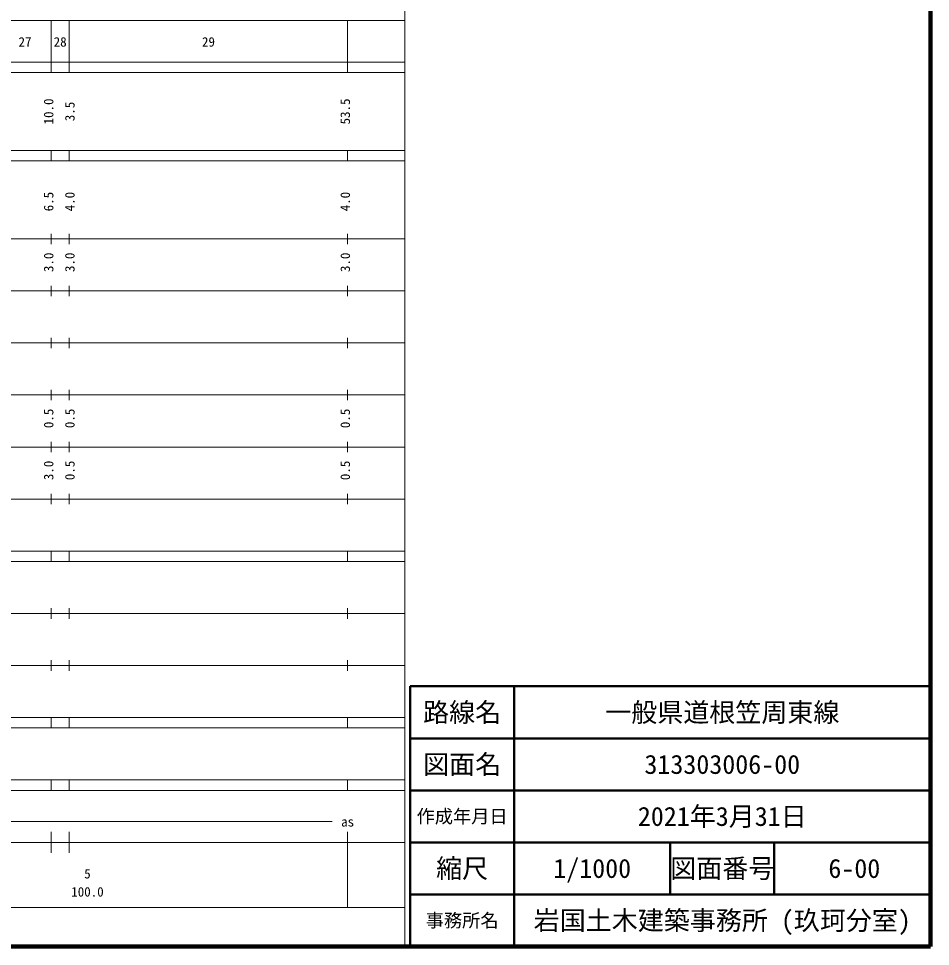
# Model space of a CAD drawing. Units: millimetres on the paper, enlarged 1000 times. Extents: x 40000 to 680000, y 20000 to 380000.
# Drawn here: x 504758 to 680000, y 20000 to 198357 of the extents above; entities that cross this region are included whole.
import ezdxf
from ezdxf.enums import TextEntityAlignment as Align

# ---------------------------------------------------------------- set-up
doc = ezdxf.new("R2010")
doc.units = ezdxf.units.MM
doc.header["$LTSCALE"] = 1000
for name, color, linetype, lineweight in [('M-TTL', 2, 'Continuous', 140), ('M-TTL-BAND', 7, 'Continuous', 13), ('M-TTL-FRAM', 2, 'Continuous', 50), ('M-TTL-LINE', 7, 'Continuous', 50)]:
    doc.layers.add(name, color=color, linetype=linetype, lineweight=lineweight)
doc.layers.add('M-TTL-TXT', color=7, linetype='Continuous')
doc.styles.add('ＭＳ ゴシック', font='')
doc.styles.get('ＭＳ ゴシック').set_extended_font_data('MS Gothic')

msp = doc.modelspace()

# ---------------------------------------------------------------- linework, layer by layer
at = {"layer": 'M-TTL'}
for p, q in [((680000, 20000), (680000, 380000)), ((40000, 20000), (680000, 20000))]:
    msp.add_line(p, q, dxfattribs=at)
at = {"layer": 'M-TTL-BAND'}
for p, q in [((579000, 20000), (579000, 370000)), ((68000, 198000), (579000, 198000)), ((511000, 188000), (511000, 198000)), ((514500, 188000), (514500, 198000)), ((568000, 188000), (568000, 198000)), ((40000, 190000), (579000, 190000)), ((40000, 188000), (579000, 188000)), ((40000, 173000), (579000, 173000)), ((511000, 171000), (511000, 173000)), ((514500, 171000), (514500, 173000)), ((568000, 171000), (568000, 173000)), ((40000, 171000), (579000, 171000)), ((511000, 155000), (511000, 157000)), ((514500, 155000), (514500, 157000)), ((568000, 155000), (568000, 157000)), ((40000, 156000), (579000, 156000)), ((511000, 145000), (511000, 147000)), ((514500, 145000), (514500, 147000)), ((568000, 145000), (568000, 147000)), ((46000, 146000), (579000, 146000)), ((52000, 136000), (579000, 136000)), ((511000, 135000), (511000, 137000)), ((514500, 135000), (514500, 137000)), ((568000, 135000), (568000, 137000)), ((511000, 125000), (511000, 127000)), ((514500, 125000), (514500, 127000)), ((568000, 125000), (568000, 127000)), ((46000, 126000), (579000, 126000)), ((52000, 116000), (579000, 116000)), ((511000, 115000), (511000, 117000)), ((514500, 115000), (514500, 117000)), ((568000, 115000), (568000, 117000)), ((46000, 106000), (579000, 106000)), ((511000, 105000), (511000, 107000)), ((514500, 105000), (514500, 107000)), ((568000, 105000), (568000, 107000)), ((40000, 96000), (579000, 96000)), ((511000, 94000), (511000, 96000)), ((514500, 94000), (514500, 96000)), ((568000, 94000), (568000, 96000)), ((40000, 94000), (579000, 94000)), ((49000, 84000), (579000, 84000)), ((511000, 83000), (511000, 85000)), ((514500, 83000), (514500, 85000)), ((568000, 83000), (568000, 85000)), ((511000, 73000), (511000, 75000)), ((514500, 73000), (514500, 75000)), ((568000, 73000), (568000, 75000)), ((40000, 74000), (579000, 74000)), ((40000, 64000), (579000, 64000)), ((511000, 62000), (511000, 64000)), ((514500, 62000), (514500, 64000)), ((568000, 62000), (568000, 64000)), ((40000, 62000), (579000, 62000)), ((40000, 52000), (579000, 52000)), ((511000, 50000), (511000, 52000)), ((514500, 50000), (514500, 52000)), ((568000, 50000), (568000, 52000)), ((40000, 50000), (579000, 50000)), ((71000, 44000), (565000, 44000)), ((511000, 38000), (511000, 42000)), ((514500, 38000), (514500, 42000)), ((568000, 27500), (568000, 42000)), ((40000, 40000), (579000, 40000)), ((68000, 27500), (579000, 27500))]:
    msp.add_line(p, q, dxfattribs=at)
at = {"layer": 'M-TTL-FRAM'}
for p, q in [((680000, 70000), (580000, 70000)), ((580000, 70000), (580000, 20000))]:
    msp.add_line(p, q, dxfattribs=at)
at = {"layer": 'M-TTL-LINE'}
for p, q in [((600000, 70000), (600000, 20000)), ((680000, 60000), (580000, 60000)), ((680000, 50000), (580000, 50000)), ((680000, 40000), (580000, 40000)), ((630000, 40000), (630000, 30000)), ((650000, 40000), (650000, 30000)), ((680000, 30000), (580000, 30000))]:
    msp.add_line(p, q, dxfattribs=at)

# ---------------------------------------------------------------- texts
at = {"layer": 'M-TTL-BAND', "style": 'ＭＳ ゴシック'}
for s, p in [('27', (506000, 192405)), ('28', (512750, 192405)), ('29', (541250, 192405)), ('as', (568000, 42500)), ('5', (518000, 32523)), ('100.0', (518000, 29033))]:
    msp.add_text(s, height=1833, dxfattribs=at).set_placement(p, align=Align.BOTTOM_CENTER)
for s, p in [('10.0', (512000, 180500)), ('3.5', (516073, 180500)), ('53.5', (569000, 180500)), ('6.5', (512000, 163174)), ('4.0', (516073, 163174)), ('4.0', (569000, 163174)), ('3.0', (512000, 151500)), ('3.0', (516073, 151500)), ('3.0', (569000, 151500)), ('0.5', (512000, 121500)), ('0.5', (516073, 121500)), ('0.5', (569000, 121500)), ('3.0', (512000, 111500)), ('0.5', (516073, 111500)), ('0.5', (569000, 111500))]:
    msp.add_text(s, height=1833, rotation=90, dxfattribs=at).set_placement(p, align=Align.BOTTOM_CENTER)
at = {"layer": 'M-TTL-TXT', "style": 'ＭＳ ゴシック'}
for s, height, p in [('路線名', 3666, (590000, 65000)), ('路線名', 3666, (590000, 65000)), ('一般県道根笠周東線', 3666, (640000, 65000)), ('図面名', 3666, (590000, 55000)), ('図面名', 3666, (590000, 55000)), ('313303006-00', 3666, (640000, 55000)), ('作成年月日', 2566, (590000, 45000)), ('作成年月日', 2566, (590000, 45000)), ('2021年3月31日', 3666, (640000, 45000)), ('縮尺', 3666, (590000, 35000)), ('縮尺', 3666, (590000, 35000)), ('1/1000', 3666, (615000, 35000)), ('図面番号', 3666, (640000, 35000)), ('図面番号', 3666, (640000, 35000)), (' 6-00', 3666, (664125, 35000)), ('岩国土木建築事務所 (玖珂分室)', 3666, (640000, 25000)), ('事務所名', 2566, (590000, 25000)), ('事務所名', 2566, (590000, 25000))]:
    msp.add_text(s, height=height, dxfattribs=at).set_placement(p, align=Align.MIDDLE_CENTER)

doc.saveas('drawing.dxf')
